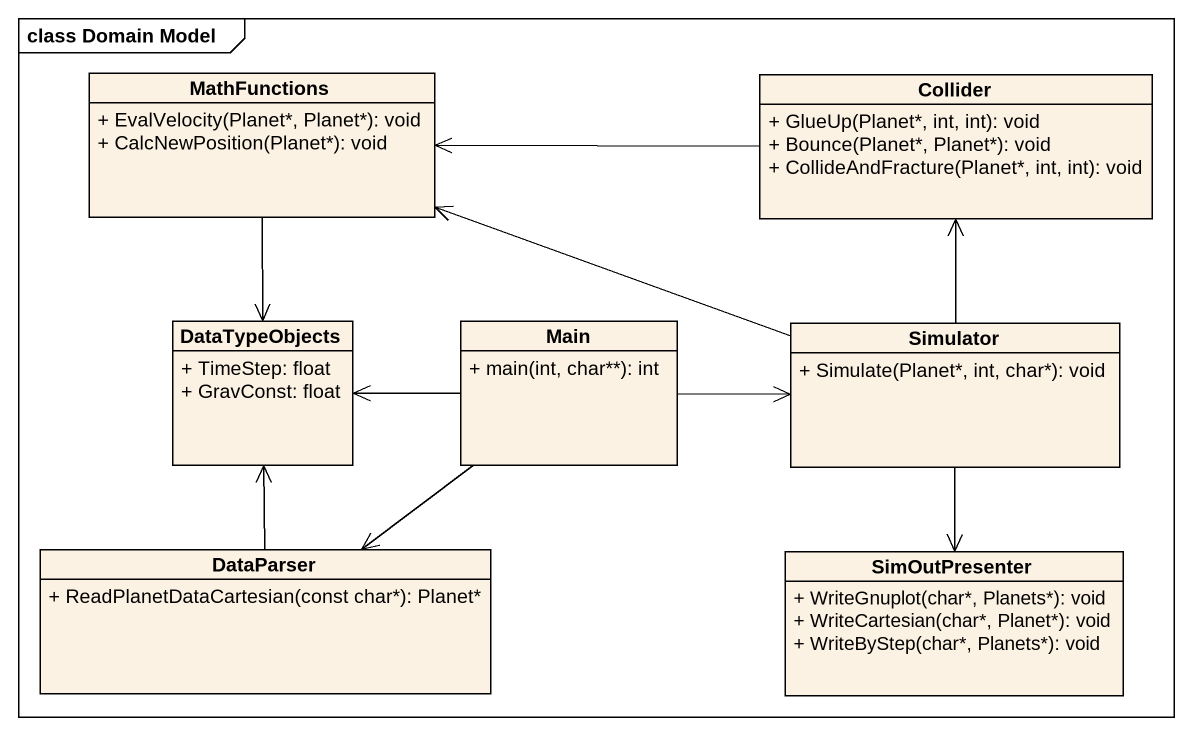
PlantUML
@startuml
mainframe class Domain Model
hide circle
hide empty members
skinparam classAttributeIconSize 0
class MathFunctions {
  + EvalVelocity(Planet*, Planet*): void
  + CalcNewPosition(Planet*): void
}
class Collider {
  + GlueUp(Planet*, int, int): void
  + Bounce(Planet*, Planet*): void
  + CollideAndFracture(Planet*, int, int): void
}
class DataTypeObjects {
  + TimeStep: float
  + GravConst: float
}
class Main {
  + main(int, char**): int
}
class Simulator {
  + Simulate(Planet*, int, char*): void
}
class DataParser {
  + ReadPlanetDataCartesian(const char*): Planet*
}
class SimOutPresenter {
  + WriteGnuplot(char*, Planets*): void
  + WriteCartesian(char*, Planet*): void
  + WriteByStep(char*, Planets*): void
}
MathFunctions --> DataTypeObjects
Collider -left-> MathFunctions
Main -left-> DataTypeObjects
Main -right-> Simulator
Main --> DataParser
Simulator -left-> MathFunctions
Simulator -up-> Collider
Simulator --> SimOutPresenter
DataParser -up-> DataTypeObjects
@enduml
